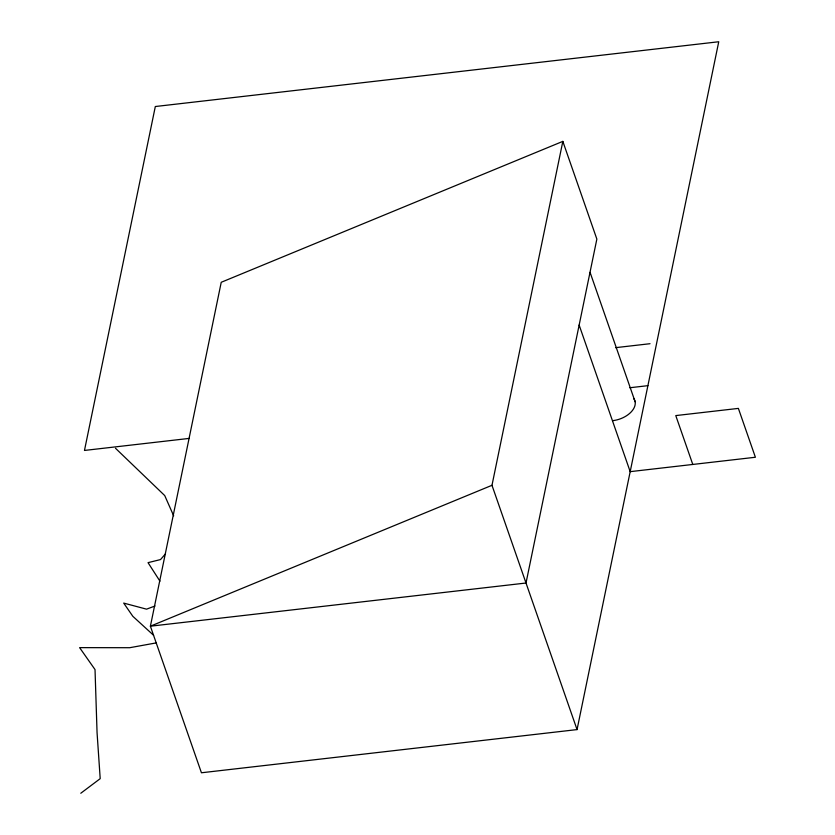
<?xml version="1.0" encoding="UTF-8"?>
<svg xmlns="http://www.w3.org/2000/svg" width="835" height="835" viewBox="0 0 835 835"><rect width="100%" height="100%" fill="white"/><g stroke="black" fill="none" stroke-linecap="round" stroke-linejoin="round"><path stroke-width="1.25" d="M577.048 729.592L491.982 485.302L562.832 141.376L221.233 282.282L150.394 626.198L201.433 772.772L577.048 729.592L718.747 41.75L155.32 106.525L84.471 450.441L189.388 438.385M165.487 553.866L160.508 559.575L148.035 562.654L159.944 581.16M80.786 793.25L100.2 778.658L97.058 732.629L95.023 669.576L79.607 647.636L129.728 647.709L156.187 642.908M491.982 485.302L150.394 626.198L526.008 583.018L596.858 239.092L562.832 141.376M154.997 606.001L146.563 609.164L123.695 603.089L132.828 616.303L153.598 635.299M615.531 347.673L650.027 343.707M629.767 387.753L647.897 385.666M115.501 448.27L164.725 495.572L173.659 515.8M692.789 464.448L675.776 415.59L738.38 408.398L755.393 457.256L630.185 471.65L579.146 325.076M590.074 272.367L635.111 401.698M633.838 398.712A20.301 12.441 -19.2 0 1 612.911 420.631"/></g></svg>
